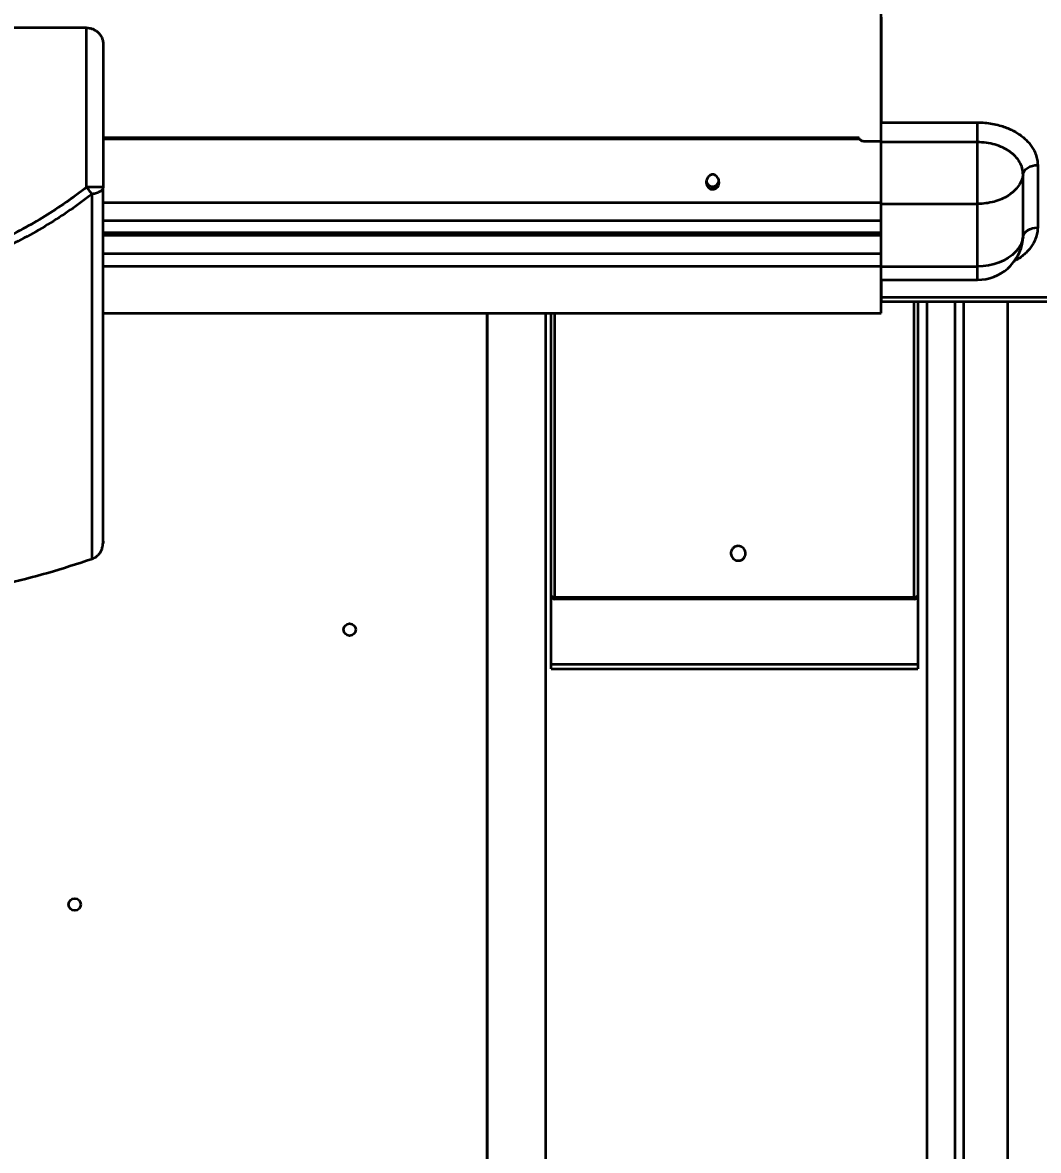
# Model space of a CAD drawing. Header units: millimetres. Extents: x 0 to 420, y 0 to 297.
# Drawn here: x 321.09 to 326.64, y 134.35 to 140.51 of the extents above; entities that cross this region are included whole.
import ezdxf

# ---------------------------------------------------------------- set-up
doc = ezdxf.new("R2010")
doc.units = ezdxf.units.MM
doc.layers.add('尺寸线层', color=150, linetype='Continuous')
doc.styles.add('SLDTEXTSTYLE2', font='TXT', dxfattribs={"width": 0.7})
doc.dimstyles.new('SLDDIMSTYLE0', dxfattribs={"dimtxt": 3.5, "dimasz": 3.302, "dimexe": 0, "dimexo": 0.0625, "dimgap": 0.875, "dimtad": 1, "dimdec": 1, "dimlfac": 100, "dimrnd": 1e-09, "dimzin": 12, "dimdsep": 46, "dimtxsty": 'SLDTEXTSTYLE2', "dimsah": 1, "dimcen": 0.09, "dimadec": 0, "dimazin": 3, "dimtfac": 1, "dimtdec": 3, "dimtofl": 0, "dimtmove": 0, "dimatfit": 3, "dimfxl": 0, "dimfrac": 2, "dimtolj": 1, "dimtzin": 12, "dimarcsym": 0})

# ---------------------------------------------------------------- blocks, each defined once
blk = doc.blocks.new('_D')
at = {"layer": '尺寸线层'}
for p, q in [((291.9431, 202.6412), (364.6876, 202.6412)), ((363.6876, 202.6412), (363.6876, 128.5802)), ((326.1167, 128.5802), (364.6876, 128.5802))]:
    blk.add_line(p, q, dxfattribs=at)
for points in [[(363.6876, 202.6412), (363.1796, 199.3392), (364.1956, 199.3392)], [(363.6876, 128.5802), (364.1956, 131.8822), (363.1796, 131.8822)]]:
    blk.add_solid(points, dxfattribs=at)
at = {"layer": '尺寸线层', "insert": (359.1758, 158.5376), "char_height": 3.5, "attachment_point": 1, "rotation": 90, "style": 'SLDTEXTSTYLE2'}
blk.add_mtext('7406.11', dxfattribs=at)

msp = doc.modelspace()

# ---------------------------------------------------------------- linework, layer by layer
at = {"color": 7, "linetype": 'Continuous', "lineweight": 35}
for p, q in [((325.7789, 139.9602), (325.7789, 140.8984)), ((325.7789, 140.5338), (325.7789, 139.9602)), ((321.4441, 140.4765), (320.9738, 140.4765)), ((321.4441, 139.6065), (321.4441, 140.4765)), ((321.5341, 140.3865), (321.5341, 139.6065)), ((325.7789, 139.9602), (326.3039, 139.9602)), ((326.3039, 139.8524), (326.3039, 139.9602)), ((325.6593, 139.8759), (321.5341, 139.8759)), ((325.6612, 139.8686), (321.5341, 139.8686)), ((325.6593, 139.8739), (325.6593, 139.8759)), ((325.7789, 139.856), (325.6893, 139.856)), ((326.3039, 139.8524), (325.7789, 139.8524)), ((326.6325, 139.7278), (326.6325, 139.3865)), ((326.3039, 139.5157), (326.3039, 139.6924)), ((326.5528, 139.335), (326.5528, 139.6764)), ((321.5341, 139.6065), (321.4441, 139.6065)), ((321.5341, 139.5238), (325.7789, 139.5238)), ((325.7789, 139.5157), (326.3039, 139.5157)), ((325.7789, 139.1743), (325.7789, 139.5157)), ((326.3039, 139.1743), (326.3039, 139.5157)), ((321.5341, 139.4248), (325.7789, 139.4248)), ((325.7789, 139.3568), (321.5341, 139.3568)), ((325.7789, 139.3426), (321.5341, 139.3426)), ((326.5506, 139.319), (326.5528, 139.335)), ((325.7789, 139.2437), (321.5341, 139.2437)), ((321.5341, 139.1763), (325.7789, 139.1763)), ((325.7789, 139.1743), (326.3039, 139.1743)), ((326.3039, 139.1011), (326.3039, 139.1743)), ((325.7789, 139.1011), (326.3039, 139.1011)), ((325.7789, 139.0996), (325.7789, 139.0042)), ((325.7789, 138.9185), (325.7789, 139.0996)), ((326.779, 139.0042), (325.7789, 139.0042)), ((325.7789, 138.9837), (326.7759, 138.9837)), ((325.9589, 137.3701), (325.9589, 138.9837)), ((326.0289, 129.1922), (326.0289, 138.9837)), ((326.181, 138.9837), (326.181, 129.1922)), ((326.2282, 138.9837), (326.2282, 129.1922)), ((326.467, 138.9837), (326.467, 128.5802)), ((321.5341, 138.9185), (325.7789, 138.9185)), ((323.6289, 138.9185), (323.6289, 129.1922)), ((323.6289, 128.5802), (323.6289, 138.9185)), ((323.9489, 129.1922), (323.9489, 138.9185)), ((323.9989, 137.3701), (323.9989, 138.9185)), ((323.9789, 137.0038), (323.9789, 137.3771)), ((325.9789, 137.3771), (325.9789, 137.0038)), ((323.9989, 137.3701), (325.9589, 137.3701)), ((323.9989, 137.3588), (323.9989, 137.3701)), ((325.9589, 137.3588), (323.9989, 137.3588)), ((325.9589, 137.3588), (325.9589, 137.3701)), ((323.9789, 137.0038), (325.9789, 137.0038)), ((323.9789, 136.9788), (323.9789, 137.0038)), ((323.9789, 136.9788), (325.9789, 136.9788)), ((325.9789, 137.0038), (325.9789, 136.9788))]:
    msp.add_line(p, q, dxfattribs=at)
at = {"color": 7, "linetype": 'Continuous', "lineweight": 35, "flags": 128}
for points in [[(326.5528, 139.6764), (326.5555, 139.6866), (326.5609, 139.6964), (326.5686, 139.7053), (326.5786, 139.713), (326.5904, 139.7193), (326.6036, 139.724), (326.6178, 139.7268), (326.6325, 139.7278)], [(326.5528, 139.335), (326.5555, 139.3453), (326.5609, 139.3551), (326.5686, 139.3639), (326.5786, 139.3717), (326.5904, 139.378), (326.6036, 139.3826), (326.6178, 139.3855), (326.6325, 139.3865)], [(326.5528, 139.335), (326.5482, 139.3135), (326.5398, 139.2925), (326.5278, 139.2725), (326.5124, 139.2536), (326.4939, 139.2362), (326.4724, 139.2205), (326.4484, 139.2069), (326.4222, 139.1954), (326.3943, 139.1863), (326.3649, 139.1797), (326.3346, 139.1757), (326.3039, 139.1743)], [(323.9789, 137.3788), (323.9793, 137.3771), (323.9804, 137.3755), (323.9822, 137.374), (323.9847, 137.3726), (323.9878, 137.3716), (323.9912, 137.3707), (323.995, 137.3702), (323.9989, 137.3701)], [(325.9589, 137.3701), (325.9628, 137.3702), (325.9665, 137.3707), (325.97, 137.3716), (325.973, 137.3726), (325.9755, 137.374), (325.9774, 137.3755), (325.9785, 137.3771), (325.9789, 137.3788)]]:
    msp.add_lwpolyline(points, dxfattribs=at)
at = {"color": 7, "linetype": 'Continuous', "lineweight": 35}
for centre in [(322.8789, 137.1922), (321.3789, 135.6922)]:
    msp.add_circle(centre, 0.0332, dxfattribs=at)
for centre, radius, start, end in [((326.3039, 139.3511), 0.25, 270, 352.57145), ((323.9989, 137.3788), 0.02, 180, 270), ((325.9589, 137.3788), 0.02, 270, 0)]:
    msp.add_arc(centre, radius, start, end, dxfattribs=at)
for points, knots in [([(326.827, 139.1006), (326.8276, 139.1028), (326.8312, 139.1157), (326.8371, 139.1378), (326.8446, 139.1669), (326.8522, 139.1975), (326.8599, 139.2295), (326.8672, 139.2616), (326.8742, 139.2935), (326.8814, 139.328), (326.8891, 139.3673), (326.8968, 139.4094), (326.9038, 139.4506), (326.9106, 139.4937), (326.9174, 139.54), (326.9247, 139.5965), (326.9316, 139.6577), (326.9373, 139.7194), (326.9415, 139.775), (326.9445, 139.8245), (326.9469, 139.8736), (326.9486, 139.9246), (326.9495, 139.9796), (326.9496, 140.0333), (326.949, 140.0774), (326.9482, 140.1112), (326.9474, 140.1381), (326.9462, 140.1678), (326.9446, 140.2006), (326.9427, 140.2331), (326.9406, 140.2638), (326.9383, 140.294), (326.9357, 140.3241), (326.933, 140.3531), (326.9302, 140.3809), (326.9267, 140.4123), (326.9227, 140.4453), (326.9188, 140.4755), (326.9155, 140.4989), (326.9125, 140.52), (326.9088, 140.5441), (326.9046, 140.5708), (326.8996, 140.6009), (326.8937, 140.634), (326.8868, 140.6706), (326.8796, 140.7069), (326.8718, 140.7435), (326.8627, 140.7846), (326.8537, 140.8224), (326.8455, 140.8555), (326.8383, 140.8833), (326.8303, 140.9134), (326.822, 140.943), (326.8142, 140.9703), (326.8026, 141.0094), (326.7874, 141.058), (326.7677, 141.1171), (326.7476, 141.174), (326.7246, 141.2351), (326.7012, 141.2936), (326.6773, 141.3503), (326.654, 141.4027), (326.6307, 141.4529), (326.6087, 141.4981), (326.5885, 141.5381), (326.5685, 141.5765), (326.5474, 141.6158), (326.5239, 141.658), (326.499, 141.7011), (326.4744, 141.7421), (326.4555, 141.7726), (326.441, 141.7955), (326.4272, 141.8172), (326.4093, 141.8445), (326.384, 141.8823), (326.3497, 141.9317), (326.3048, 141.9939), (326.2708, 142.0378), (326.2525, 142.0614)], [0, 0, 0, 0, 0.002202, 0.012689, 0.022, 0.031164, 0.042798, 0.053094, 0.062321, 0.073556, 0.086332, 0.099977, 0.113828, 0.125625, 0.140825, 0.157571, 0.178795, 0.198337, 0.215325, 0.230745, 0.244538, 0.26088, 0.278344, 0.295726, 0.310839, 0.319412, 0.327112, 0.335968, 0.347064, 0.357632, 0.366342, 0.375695, 0.385915, 0.394491, 0.402863, 0.411985, 0.423998, 0.434015, 0.440475, 0.44614, 0.454, 0.463318, 0.471527, 0.482655, 0.494949, 0.506589, 0.51759, 0.530253, 0.546498, 0.554362, 0.562577, 0.573942, 0.584016, 0.591823, 0.601052, 0.623129, 0.640585, 0.661169, 0.681452, 0.703642, 0.722646, 0.741869, 0.760233, 0.777124, 0.791236, 0.804555, 0.820309, 0.835873, 0.852767, 0.869618, 0.88295, 0.889457, 0.89827, 0.909421, 0.922905, 0.944502, 0.970212, 1, 1, 1, 1]), ([(321.4441, 140.4765), (321.4497, 140.4762), (321.4612, 140.4756), (321.4782, 140.4704), (321.4944, 140.4619), (321.5087, 140.4501), (321.5202, 140.4358), (321.5284, 140.4198), (321.5333, 140.4032), (321.5338, 140.392), (321.5341, 140.3865)], [0, 0, 0, 0, 0.096217, 0.20158, 0.318013, 0.445717, 0.582462, 0.723922, 0.864777, 1, 1, 1, 1]), ([(326.3039, 139.9602), (326.3172, 139.9598), (326.3444, 139.9592), (326.385, 139.9536), (326.4222, 139.9451), (326.4553, 139.9345), (326.4842, 139.9225), (326.5115, 139.9085), (326.5367, 139.8924), (326.5594, 139.8746), (326.5793, 139.8553), (326.5962, 139.8349), (326.6112, 139.8115), (326.6232, 139.7852), (326.6311, 139.7564), (326.632, 139.7372), (326.6325, 139.7278)], [0, 0, 0, 0, 0.077632, 0.157662, 0.239951, 0.304274, 0.368607, 0.434298, 0.5, 0.565691, 0.631393, 0.695716, 0.760049, 0.842329, 0.922363, 1, 1, 1, 1]), ([(325.6612, 139.8686), (325.6605, 139.8701), (325.6594, 139.8721), (325.6594, 139.8735), (325.6593, 139.8739)], [0, 0, 0, 0, 0.716435, 1, 1, 1, 1]), ([(325.6893, 139.856), (325.686, 139.8563), (325.6792, 139.8567), (325.6703, 139.8602), (325.6642, 139.8644), (325.6621, 139.8675), (325.6612, 139.8686)], [0, 0, 0, 0, 0.277174, 0.554358, 0.83124, 1, 1, 1, 1]), ([(324.8593, 139.6759), (324.8626, 139.6756), (324.8691, 139.6748), (324.8787, 139.6689), (324.8869, 139.6596), (324.8931, 139.6463), (324.8953, 139.631), (324.892, 139.6158), (324.8836, 139.6041), (324.8727, 139.5973), (324.8611, 139.5949), (324.8498, 139.5962), (324.8397, 139.6008), (324.8316, 139.6084), (324.826, 139.6187), (324.8237, 139.6313), (324.8254, 139.6458), (324.8315, 139.6594), (324.8404, 139.6693), (324.85, 139.675), (324.8564, 139.6756), (324.8593, 139.6759)], [0, 0, 0, 0, 0.040585, 0.080972, 0.137383, 0.194886, 0.263345, 0.33209, 0.392837, 0.4454, 0.493287, 0.539255, 0.584974, 0.631805, 0.681369, 0.735716, 0.796876, 0.865009, 0.920255, 0.963111, 1, 1, 1, 1]), ([(321.4441, 139.6065), (321.4071, 139.5786), (321.3332, 139.523), (321.2164, 139.4474), (321.0963, 139.3775), (321.0131, 139.3369), (320.9716, 139.3166)], [0, 0, 0, 0, 0.249941, 0.499714, 0.750714, 1, 1, 1, 1]), ([(321.5341, 139.6065), (321.5333, 139.6023), (321.5316, 139.5941), (321.5184, 139.583), (321.499, 139.5739), (321.4819, 139.5705), (321.4734, 139.5688)], [0, 0, 0, 0, 0.250132, 0.499977, 0.750001, 1, 1, 1, 1]), ([(321.5341, 137.6759), (321.5341, 137.6724), (321.5341, 137.6652), (321.5341, 137.663), (321.5341, 137.6654), (321.5341, 137.6721), (321.5341, 137.6822), (321.5341, 137.6995), (321.5341, 137.7271), (321.5341, 137.7674), (321.5341, 137.8189), (321.5341, 137.8827), (321.5341, 137.9585), (321.5341, 138.0399), (321.5341, 138.1261), (321.5341, 138.2263), (321.5341, 138.3406), (321.5341, 138.47), (321.5341, 138.6097), (321.5341, 138.7605), (321.5341, 138.9217), (321.5341, 139.0873), (321.5341, 139.2568), (321.5341, 139.4295), (321.5341, 139.5475), (321.5341, 139.6065)], [0, 0, 0, 0, 0.016409, 0.033122, 0.050057, 0.066522, 0.083296, 0.100261, 0.133455, 0.166376, 0.200197, 0.244947, 0.289744, 0.33378, 0.378719, 0.42387, 0.482777, 0.54116, 0.60053, 0.666938, 0.733626, 0.800347, 0.86688, 0.933539, 1, 1, 1, 1]), ([(324.8255, 139.6411), (324.8262, 139.6377), (324.8278, 139.6296), (324.8355, 139.6194), (324.8464, 139.6125), (324.858, 139.6102), (324.8691, 139.6116), (324.8791, 139.6164), (324.887, 139.6241), (324.8919, 139.6326), (324.8927, 139.6384), (324.893, 139.6405)], [0, 0, 0, 0, 0.104731, 0.251426, 0.378368, 0.491878, 0.600027, 0.707623, 0.818518, 0.937311, 1, 1, 1, 1]), ([(321.4734, 139.5688), (321.4342, 139.5395), (321.3558, 139.4808), (321.2319, 139.4014), (321.1041, 139.3282), (321.0156, 139.2859), (320.9713, 139.2648)], [0, 0, 0, 0, 0.249546, 0.49969, 0.749981, 1, 1, 1, 1]), ([(321.4734, 137.5788), (321.4734, 137.5798), (321.4734, 137.5819), (321.4734, 137.5933), (321.4734, 137.6091), (321.4734, 137.6309), (321.4734, 137.6592), (321.4734, 137.6945), (321.4734, 137.7399), (321.4734, 137.7969), (321.4734, 137.8665), (321.4734, 137.9406), (321.4734, 138.0339), (321.4734, 138.1491), (321.4734, 138.288), (321.4734, 138.4331), (321.4734, 138.5835), (321.4734, 138.7511), (321.4734, 138.937), (321.4734, 139.142), (321.4734, 139.3522), (321.4734, 139.4966), (321.4734, 139.5688)], [0, 0, 0, 0, 0.022514, 0.04524, 0.067574, 0.089509, 0.118277, 0.146732, 0.175057, 0.217311, 0.259295, 0.300903, 0.342335, 0.408509, 0.474613, 0.540677, 0.606668, 0.672442, 0.754343, 0.836225, 0.918134, 1, 1, 1, 1]), ([(326.6325, 139.3865), (326.632, 139.377), (326.6311, 139.3578), (326.6232, 139.3291), (326.6112, 139.3028), (326.5962, 139.2794), (326.5793, 139.2589), (326.5594, 139.2397), (326.5366, 139.2219), (326.5173, 139.2091), (326.505, 139.2029), (326.5019, 139.2013)], [0, 0, 0, 0, 0.132067, 0.268213, 0.408202, 0.517627, 0.62707, 0.738823, 0.850594, 0.962347, 1, 1, 1, 1]), ([(325.7789, 139.1019), (325.7789, 139.1017), (325.7789, 139.1004), (325.7789, 139.1067), (325.7789, 139.121), (325.7789, 139.1434), (325.7789, 139.164), (325.7789, 139.1743)], [0, 0, 0, 0, 0.057895, 0.293421, 0.528947, 0.764474, 1, 1, 1, 1]), ([(325.9789, 138.9837), (325.9789, 138.9336), (325.9789, 138.7981), (325.9789, 138.5794), (325.9789, 138.3295), (325.9789, 138.0844), (325.9789, 137.8446), (325.9789, 137.6088), (325.9789, 137.4555), (325.9789, 137.3788)], [0, 0, 0, 0, 0.090038, 0.243755, 0.397568, 0.548538, 0.699404, 0.849681, 1, 1, 1, 1]), ([(323.9789, 137.3788), (323.9789, 137.4569), (323.9789, 137.613), (323.9789, 137.8533), (323.9789, 138.0975), (323.9789, 138.3459), (323.9789, 138.596), (323.9789, 138.7871), (323.9789, 138.8948), (323.9789, 138.9185)], [0, 0, 0, 0, 0.159284, 0.318531, 0.478421, 0.638401, 0.79848, 0.9556, 1, 1, 1, 1]), ([(321.4734, 137.5787), (321.475, 137.5793), (321.4783, 137.5806), (321.4855, 137.5838), (321.4948, 137.5891), (321.5048, 137.597), (321.5141, 137.6068), (321.5223, 137.6192), (321.5288, 137.6347), (321.5333, 137.6535), (321.5338, 137.6682), (321.5341, 137.6759)], [0, 0, 0, 0, 0.032875, 0.065703, 0.137268, 0.22502, 0.334003, 0.466284, 0.622294, 0.801131, 1, 1, 1, 1]), ([(324.9989, 137.6488), (325.0031, 137.6484), (325.0116, 137.6476), (325.0229, 137.6416), (325.032, 137.6325), (325.0379, 137.6205), (325.0397, 137.6066), (325.0363, 137.5924), (325.028, 137.5801), (325.016, 137.5718), (325.0026, 137.5683), (324.9896, 137.5692), (324.9779, 137.574), (324.9682, 137.5821), (324.9612, 137.5933), (324.9581, 137.6068), (324.9599, 137.6211), (324.9668, 137.6343), (324.9779, 137.6439), (324.9894, 137.6483), (324.9964, 137.6487), (324.9989, 137.6488)], [0, 0, 0, 0, 0.048343, 0.0966283, 0.1464969, 0.2001457, 0.257908, 0.3184573, 0.3787669, 0.4354683, 0.4871406, 0.5351494, 0.5822773, 0.6311981, 0.6837964, 0.740735, 0.8009455, 0.8615767, 0.9192389, 0.972147, 1, 1, 1, 1]), ([(318.4955, 137.5676), (318.5758, 137.542), (318.7363, 137.491), (318.9819, 137.4313), (319.2302, 137.3841), (319.4807, 137.3507), (319.7327, 137.331), (319.9854, 137.3251), (320.238, 137.3329), (320.4898, 137.3545), (320.7401, 137.3897), (320.988, 137.4388), (321.2332, 137.5004), (321.3933, 137.5526), (321.4734, 137.5787)], [0, 0, 0, 0, 0.083334, 0.166667, 0.25, 0.333334, 0.416667, 0.5, 0.583333, 0.666667, 0.749999, 0.833333, 0.916666, 1, 1, 1, 1]), ([(321.4734, 137.5788), (321.4734, 137.5787), (321.4734, 137.5786), (321.4734, 137.5788), (321.4734, 137.5788)], [0, 0, 0, 0, 0.537312, 1, 1, 1, 1])]:
    msp.add_open_spline(points, degree=3, knots=knots, dxfattribs=at)
for points in [[(325.7789, 139.8524), (325.7789, 139.8607), (325.7789, 139.8772), (325.7789, 139.9073), (325.7789, 139.937), (325.7789, 139.9524), (325.7789, 139.9602)], [(325.7789, 139.5157), (325.7789, 139.5272), (325.7789, 139.5501), (325.7789, 139.591), (325.7789, 139.635), (325.7789, 139.681), (325.7789, 139.7274), (325.7789, 139.7725), (325.7789, 139.8153), (325.7789, 139.84), (325.7789, 139.8524)], [(326.3039, 139.6924), (326.3039, 139.7069), (326.3039, 139.7359), (326.3039, 139.7779), (326.3039, 139.8177), (326.3039, 139.8408), (326.3039, 139.8524)], [(326.5528, 139.6764), (326.5519, 139.6879), (326.5501, 139.7109), (326.5353, 139.7442), (326.5122, 139.7748), (326.481, 139.8017), (326.4431, 139.8237), (326.3998, 139.84), (326.3528, 139.8505), (326.3202, 139.8518), (326.3039, 139.8524)], [(326.5528, 139.6764), (326.5506, 139.6656), (326.5462, 139.644), (326.529, 139.6134), (326.5047, 139.5854), (326.4734, 139.5611), (326.4363, 139.5413), (326.3948, 139.5268), (326.3501, 139.5174), (326.3193, 139.5163), (326.3039, 139.5157)], [(321.4734, 139.5688), (321.4688, 139.5747), (321.4596, 139.5865), (321.4493, 139.5998), (321.4441, 139.6065)], [(325.7789, 139.0042), (325.7789, 139.0002), (325.7789, 138.9923), (325.7789, 138.9851), (325.7789, 138.9842), (325.7789, 138.9837)]]:
    msp.add_open_spline(points, degree=3, dxfattribs=at)

# ---------------------------------------------------------------- dimensions: what is measured, and where the dimension line sits
at = {"layer": '尺寸线层'}
dim = msp.add_linear_dim(base=(363.6876, 128.5802), p1=(291.9431, 202.6412), p2=(326.1167, 128.5802), angle=90, dimstyle='SLDDIMSTYLE0', dxfattribs=at)
dim.commit()
dim.dimension.update_dxf_attribs({"geometry": '_D', "text_midpoint": (363.6876, 163.9067), "dimtype": 160})

doc.saveas('drawing.dxf')
